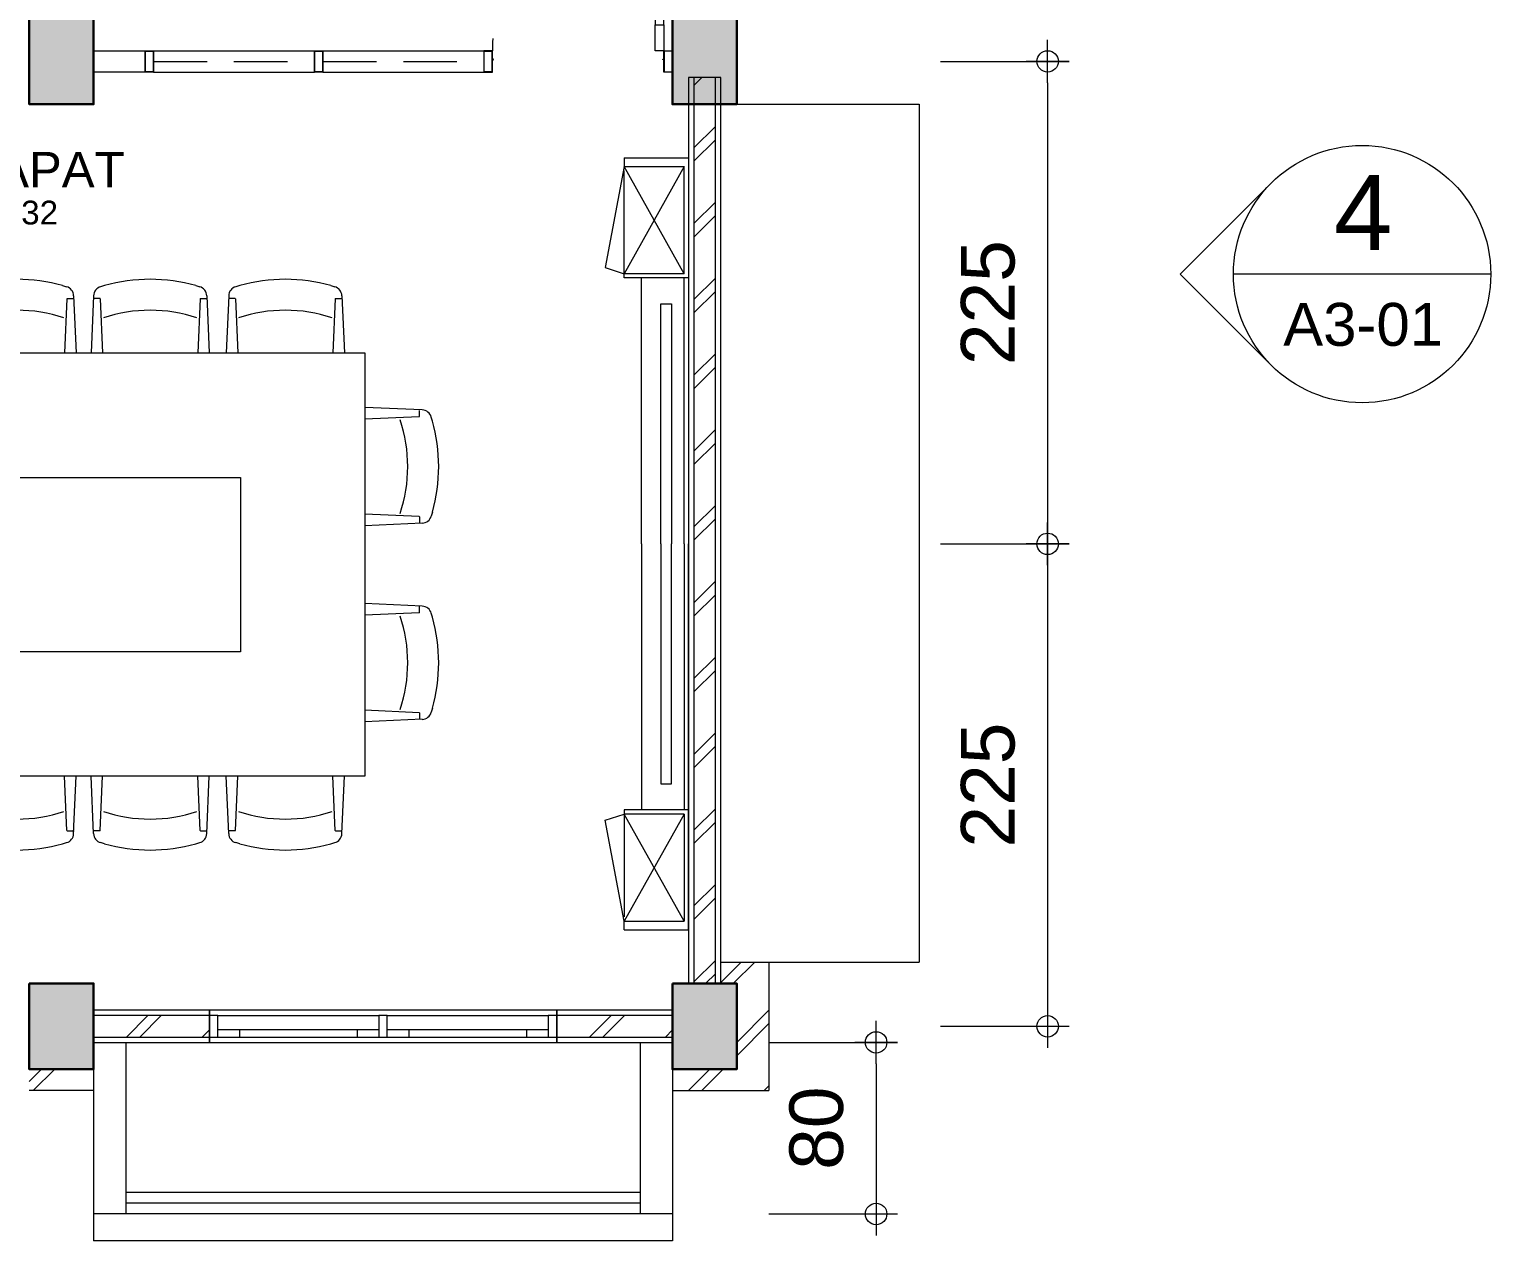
# Model space of a CAD drawing. Header units: millimetres. Extents: x -11 to 1625, y -267 to 195.
# Drawn here: x 1377.57 to 1384.39, y 153.11 to 158.76 of the extents above; entities that cross this region are included whole.
import ezdxf
from ezdxf.enums import TextEntityAlignment as Align

# ---------------------------------------------------------------- set-up
doc = ezdxf.new("R2010")
doc.units = ezdxf.units.MM
doc.linetypes.add('ACAD_ISO02W100', pattern=[15, 12, -3])
doc.linetypes.add('HIDDEN', pattern=[0.375, 0.25, -0.125])
for name, color, linetype, lineweight in [('ars', 11, 'Continuous', 5), ('dinding', 5, 'Continuous', 15), ('FURNITURE', 163, 'Continuous', 5), ('KOLOM', 1, 'Continuous', 30), ('kus', 63, 'Continuous', 15), ('lan', 7, 'Continuous', 15), ('not', 7, 'Continuous', 20), ('PARTISI', 190, 'Continuous', 9), ('sol kol', 8, 'Continuous', 0), ('u', 6, 'Continuous', 20)]:
    doc.layers.add(name, color=color, linetype=linetype, lineweight=lineweight)
doc.styles.add('S', font='SIMPLEX', dxfattribs={"width": 1.1})
doc.styles.get("Standard").update_dxf_attribs({"font": 'ARIALUNI.TTF'})
doc.dimstyles.new('SK100', dxfattribs={"dimtxt": 0.25, "dimasz": 0.1, "dimexe": 0.1, "dimexo": 0, "dimgap": 0.15, "dimtad": 1, "dimdec": 0, "dimlfac": 100, "dimzin": 12, "dimdsep": 46, "dimtxsty": 'Standard', "dimblk": 'BULAT', "dimcen": 0.1, "dimclrd": 256, "dimclre": 256, "dimclrt": 256, "dimadec": 0, "dimazin": 3, "dimtfac": 1, "dimtdec": 0, "dimtofl": 0, "dimtmove": 0, "dimatfit": 3, "dimldrblk": 'BULAT', "dimfxl": 0, "dimtolj": 1, "dimtzin": 0, "dimlwd": -1, "dimlwe": -1, "dimarcsym": 0})

# ---------------------------------------------------------------- blocks, each defined once
blk = doc.blocks.new('BULAT')
for p, q in [((0, -1), (0, 1)), ((-1, 0), (1, 0))]:
    blk.add_line(p, q)
blk.add_circle((0, 0), 0.5)
blk = doc.blocks.new('*D1405')
at = {"layer": 'Defpoints', "color": 0, "ltscale": 0.15}
for p in [(1381.8214, 156.3604), (1381.8214, 154.1104), (1382.3214, 154.1104)]:
    blk.add_point(p, dxfattribs=at)
at = {"layer": 'u', "ltscale": 0.15}
for p, q in [((1381.8214, 156.3604), (1382.4214, 156.3604)), ((1382.3214, 156.2604), (1382.3214, 154.2104)), ((1381.8214, 154.1104), (1382.4214, 154.1104))]:
    blk.add_line(p, q, dxfattribs=at)
at = {"layer": 'u', "ltscale": 0.15, "xscale": 0.1, "yscale": 0.1, "zscale": 0.1}
for p, rotation in [((1382.3214, 156.3604), 90), ((1382.3214, 154.1104), 270)]:
    blk.add_blockref('BULAT', p, dxfattribs=dict(at, rotation=rotation))
at = {"layer": 'u', "ltscale": 0.15, "insert": (1382.0437, 155.2354), "char_height": 0.25, "attachment_point": 5, "rotation": 90}
blk.add_mtext('\\A1;225', dxfattribs=at)
blk = doc.blocks.new('*D1406')
at = {"layer": 'Defpoints', "color": 0, "ltscale": 0.15}
for p in [(1381.8214, 158.6104), (1381.8214, 156.3604), (1382.3214, 156.3604)]:
    blk.add_point(p, dxfattribs=at)
at = {"layer": 'u', "ltscale": 0.15}
for p, q in [((1381.8214, 158.6104), (1382.4214, 158.6104)), ((1382.3214, 158.5104), (1382.3214, 156.4604)), ((1381.8214, 156.3604), (1382.4214, 156.3604))]:
    blk.add_line(p, q, dxfattribs=at)
at = {"layer": 'u', "ltscale": 0.15, "xscale": 0.1, "yscale": 0.1, "zscale": 0.1}
for p, rotation in [((1382.3214, 158.6104), 90), ((1382.3214, 156.3604), 270)]:
    blk.add_blockref('BULAT', p, dxfattribs=dict(at, rotation=rotation))
at = {"layer": 'u', "ltscale": 0.15, "insert": (1382.0437, 157.4854), "char_height": 0.25, "attachment_point": 5, "rotation": 90}
blk.add_mtext('\\A1;225', dxfattribs=at)
blk = doc.blocks.new('Ntkr')
for p, q in [((-0.4243, 0.4243), (-0.8485, 0)), ((-0.4243, -0.4243), (-0.8485, 0)), ((0.6, 0), (-0.6, 0))]:
    blk.add_line(p, q)
blk.add_circle((0, 0), 0.6)
at = {"color": 5, "style": 'S', "width": 0.75, "flags": 4}
blk.add_attdef('NO', text='', height=0.3, dxfattribs=at).set_placement((0.0048, 0.1129), align=Align.CENTER)
at = {"style": 'S', "width": 0.75, "flags": 4}
blk.add_attdef('NOLBR', text='', height=0.2, dxfattribs=at).set_placement((0.0048, -0.3342), align=Align.CENTER)
blk = doc.blocks.new('NOTASI RUANG')
at = {"layer": 'not'}
for height, p in [(0.26, (-0.011, 0.3)), (0.175, (-0.009, -0.017))]:
    blk.add_attdef('RUANG', text='', height=height, dxfattribs=at).set_placement(p, align=Align.MIDDLE_CENTER)
blk = doc.blocks.new('K1')
at = {"layer": 'KOLOM'}
blk.add_lwpolyline([(0.2, 0.15), (-0.2, 0.15), (-0.2, -0.15), (0.2, -0.15), (0.2, 0.15)], dxfattribs=at)
blk = doc.blocks.new('P 80')
at = {"linetype": 'HIDDEN', "ltscale": 0.3}
blk.add_lwpolyline([(-0.84, 0.1, -0.414214), (-0.04, 0.9, -1.303225)], format="xyb", dxfattribs=at)
for points in [[(-0.04, 0.9), (-0.08, 0.9), (-0.08, 0.78), (-0.04, 0.78)], [(-0.04, 0.78), (-0.08, 0.78), (-0.08, 0.22), (-0.04, 0.22)], [(-0.04, 0.1), (-0.08, 0.1), (-0.08, 0.22), (-0.04, 0.22)], [(-0.8351, 0.06), (-0.84, 0.06), (-0.84, 0.0615), (-0.84, 0.1), (-0.88, 0.1), (-0.88, 0), (-0.84, 0), (-0.84, 0.0565), (-0.8351, 0.0583)], [(-0.842, 0.002), (-0.878, 0.002), (-0.878, 0.098), (-0.842, 0.098)], [(-0.0449, 0.06), (-0.04, 0.06), (-0.04, 0.0615), (-0.04, 0.1), (0, 0.1), (0, 0), (-0.04, 0), (-0.04, 0.0565), (-0.0449, 0.0583)], [(-0.038, 0.002), (-0.002, 0.002), (-0.002, 0.098), (-0.038, 0.098)]]:
    blk.add_lwpolyline(points, close=True)
blk = doc.blocks.new('FUR.5')
for p, q in [((-1.6057, 0.3672), (-1.616, 0.137)), ((-1.58, 0.3554), (-1.6073, 0.3554)), ((-1.579, 0.3545), (-1.5693, 0.137)), ((-1.5613, 0.4081), (-1.5775, 0.4034)), ((-1.1957, 0.4081), (-1.1796, 0.4034)), ((-1.178, 0.3545), (-1.1877, 0.137)), ((-1.1771, 0.3554), (-1.1534, 0.3554)), ((-1.1513, 0.3672), (-1.1411, 0.137)), ((-1.0631, 0.3672), (-1.0733, 0.137)), ((-1.0373, 0.3554), (-1.0646, 0.3554)), ((-1.0363, 0.3545), (-1.0266, 0.137)), ((-1.0186, 0.4081), (-1.0348, 0.4034)), ((-0.653, 0.4081), (-0.6369, 0.4034)), ((-0.6353, 0.3545), (-0.645, 0.137)), ((-0.6344, 0.3554), (-0.6107, 0.3554)), ((-0.6086, 0.3672), (-0.5984, 0.137)), ((-0.5285, 0.3672), (-0.5387, 0.137)), ((-0.5027, 0.3554), (-0.53, 0.3554)), ((-0.5017, 0.3545), (-0.4921, 0.137)), ((-0.4841, 0.4081), (-0.5002, 0.4034)), ((-0.1184, 0.4081), (-0.1023, 0.4034)), ((-0.1008, 0.3545), (-0.1104, 0.137)), ((-0.0998, 0.3554), (-0.0762, 0.3554)), ((-0.074, 0.3672), (-0.0638, 0.137)), ((0.0742, 0.3672), (0.064, 0.137)), ((0.1, 0.3554), (0.0727, 0.3554)), ((0.101, 0.3545), (0.1106, 0.137)), ((0.1186, 0.4081), (0.1025, 0.4034)), ((0.4843, 0.4081), (0.5004, 0.4034)), ((0.5019, 0.3545), (0.4923, 0.137)), ((0.5029, 0.3554), (0.5266, 0.3554)), ((0.5287, 0.3672), (0.5389, 0.137)), ((0.6769, 0.3672), (0.6667, 0.137)), ((0.7027, 0.3554), (0.6754, 0.3554)), ((0.7037, 0.3545), (0.7133, 0.137)), ((0.7213, 0.4081), (0.7052, 0.4034)), ((1.087, 0.4081), (1.1031, 0.4034)), ((1.1046, 0.3545), (1.095, 0.137)), ((1.1056, 0.3554), (1.1293, 0.3554)), ((1.1314, 0.3672), (1.1416, 0.137)), ((-1.9288, -0.0919), (-1.6985, -0.0817)), ((-1.9169, -0.1176), (-1.9169, -0.094)), ((1.4505, -0.0919), (1.2202, -0.0817)), ((1.4386, -0.1176), (1.4386, -0.094)), ((-1.9696, -0.1363), (-1.9649, -0.1201)), ((-1.916, -0.1186), (-1.6985, -0.1283)), ((1.4377, -0.1186), (1.2202, -0.1283)), ((1.4913, -0.1363), (1.4866, -0.1201)), ((-1.9696, -0.5019), (-1.9649, -0.5181)), ((-1.9169, -0.5206), (-1.9169, -0.5479)), ((-1.916, -0.5196), (-1.6985, -0.5099)), ((1.4377, -0.5196), (1.2202, -0.5099)), ((1.4386, -0.5206), (1.4386, -0.5479)), ((1.4913, -0.5019), (1.4866, -0.5181)), ((-1.9288, -0.5463), (-1.6985, -0.5565)), ((1.4505, -0.5463), (1.2202, -0.5565)), ((-1.9288, -0.8796), (-1.6985, -0.8694)), ((-1.9169, -0.9054), (-1.9169, -0.8781)), ((1.4505, -0.8796), (1.2202, -0.8694)), ((1.4386, -0.9054), (1.4386, -0.8781)), ((-1.9696, -0.924), (-1.9649, -0.9079)), ((-1.916, -0.9064), (-1.6985, -0.916)), ((1.4377, -0.9064), (1.2202, -0.916)), ((1.4913, -0.924), (1.4866, -0.9079)), ((-1.9696, -1.2897), (-1.9649, -1.3058)), ((1.4913, -1.2897), (1.4866, -1.3058)), ((-1.9288, -1.3341), (-1.6985, -1.3443)), ((-1.9169, -1.3083), (-1.9169, -1.3319)), ((-1.916, -1.3073), (-1.6985, -1.2977)), ((1.4377, -1.3073), (1.2202, -1.2977)), ((1.4505, -1.3341), (1.2202, -1.3443)), ((1.4386, -1.3083), (1.4386, -1.3319)), ((-1.6057, -1.7932), (-1.616, -1.563)), ((-1.579, -1.7804), (-1.5693, -1.563)), ((-1.178, -1.7804), (-1.1877, -1.563)), ((-1.1513, -1.7932), (-1.1411, -1.563)), ((-1.0631, -1.7932), (-1.0733, -1.563)), ((-1.0363, -1.7804), (-1.0266, -1.563)), ((-0.6353, -1.7804), (-0.645, -1.563)), ((-0.6086, -1.7932), (-0.5984, -1.563)), ((-0.5285, -1.7932), (-0.5387, -1.563)), ((-0.5017, -1.7804), (-0.4921, -1.563)), ((-0.1008, -1.7804), (-0.1104, -1.563)), ((-0.074, -1.7932), (-0.0638, -1.563)), ((0.0742, -1.7932), (0.064, -1.563)), ((0.101, -1.7804), (0.1106, -1.563)), ((0.5019, -1.7804), (0.4923, -1.563)), ((0.5287, -1.7932), (0.5389, -1.563)), ((0.6769, -1.7932), (0.6667, -1.563)), ((0.7037, -1.7804), (0.7133, -1.563)), ((1.1046, -1.7804), (1.095, -1.563)), ((1.1314, -1.7932), (1.1416, -1.563)), ((-1.58, -1.7814), (-1.6073, -1.7814)), ((-1.1771, -1.7814), (-1.1534, -1.7814)), ((-1.0373, -1.7814), (-1.0646, -1.7814)), ((-0.6344, -1.7814), (-0.6107, -1.7814)), ((-0.5027, -1.7814), (-0.53, -1.7814)), ((-0.0998, -1.7814), (-0.0762, -1.7814)), ((0.1, -1.7814), (0.0727, -1.7814)), ((0.5029, -1.7814), (0.5266, -1.7814)), ((0.7027, -1.7814), (0.6754, -1.7814)), ((1.1056, -1.7814), (1.1293, -1.7814)), ((-1.5613, -1.8341), (-1.5775, -1.8293)), ((-1.1957, -1.8341), (-1.1796, -1.8293)), ((-1.0186, -1.8341), (-1.0348, -1.8293)), ((-0.653, -1.8341), (-0.6369, -1.8293)), ((-0.4841, -1.8341), (-0.5002, -1.8293)), ((-0.1184, -1.8341), (-0.1023, -1.8293)), ((0.1186, -1.8341), (0.1025, -1.8293)), ((0.4843, -1.8341), (0.5004, -1.8293)), ((0.7213, -1.8341), (0.7052, -1.8293)), ((1.087, -1.8341), (1.1031, -1.8293))]:
    blk.add_line(p, q)
for points in [[(1.2202, -1.563), (-1.6985, -1.563), (-1.6985, 0.137), (1.2202, 0.137)], [(0.7202, -1.063), (-1.1985, -1.063), (-1.1985, -0.363), (0.7202, -0.363)]]:
    blk.add_lwpolyline(points, close=True)
for centre, radius, start, end in [((-1.3785, -0.25), 0.683, 74.47479, 105.52521), ((-0.8358, -0.25), 0.683, 74.47479, 105.52521), ((-0.3012, -0.25), 0.683, 74.47479, 105.52521), ((0.3015, -0.25), 0.683, 74.47479, 105.52521), ((0.9042, -0.25), 0.683, 74.47479, 105.52521), ((-1.5663, 0.3655), 0.0395, 106.41992, 177.45961), ((-1.58, 0.3544), 0.000987, 2.54039, 90), ((-1.1907, 0.3655), 0.0395, 2.54039, 73.58008), ((-1.1771, 0.3544), 0.000987, 90, 177.45961), ((-1.0236, 0.3655), 0.0395, 106.41992, 177.45961), ((-1.0373, 0.3544), 0.000987, 2.54039, 90), ((-0.648, 0.3655), 0.0395, 2.54039, 73.58008), ((-0.6344, 0.3544), 0.000987, 90, 177.45961), ((-0.489, 0.3655), 0.0395, 106.41992, 177.45961), ((-0.5027, 0.3544), 0.000987, 2.54039, 90), ((-0.1134, 0.3655), 0.0395, 2.54039, 73.58008), ((-0.0998, 0.3544), 0.000987, 90, 177.45961), ((0.1137, 0.3655), 0.0395, 106.41992, 177.45961), ((0.1, 0.3544), 0.000987, 2.54039, 90), ((0.4893, 0.3655), 0.0395, 2.54039, 73.58008), ((0.5029, 0.3544), 0.000987, 90, 177.45961), ((0.7164, 0.3655), 0.0395, 106.41992, 177.45961), ((0.7027, 0.3544), 0.000987, 2.54039, 90), ((1.092, 0.3655), 0.0395, 2.54039, 73.58008), ((1.1056, 0.3544), 0.000987, 90, 177.45961), ((-1.3786, -0.2849), 0.5937, 71.58125, 108.41875), ((-0.8359, -0.2849), 0.5937, 71.58125, 108.41875), ((-0.3014, -0.2849), 0.5937, 71.58125, 108.41875), ((0.3014, -0.2849), 0.5937, 71.58125, 108.41875), ((0.9041, -0.2849), 0.5937, 71.58125, 108.41875), ((-1.927, -0.1313), 0.0395, 92.54039, 163.58008), ((1.4487, -0.1313), 0.0395, 16.41992, 87.45961), ((-1.3115, -0.3191), 0.683, 164.47479, 195.52521), ((-1.9159, -0.1176), 0.000987, 180, 267.45961), ((-1.2766, -0.3192), 0.5937, 161.58125, 198.41875), ((0.7983, -0.3192), 0.5937, 341.58125, 18.41875), ((1.4376, -0.1176), 0.000987, 272.54039, 0), ((0.8332, -0.3191), 0.683, 344.47479, 15.52521), ((-1.927, -0.5069), 0.0395, 196.41992, 267.45961), ((-1.9159, -0.5206), 0.000987, 92.54039, 180), ((1.4376, -0.5206), 0.000987, 0, 87.45961), ((1.4487, -0.5069), 0.0395, 272.54039, 343.58008), ((-1.927, -0.9191), 0.0395, 92.54039, 163.58008), ((1.4487, -0.9191), 0.0395, 16.41992, 87.45961), ((-1.3115, -1.1069), 0.683, 164.47479, 195.52521), ((-1.9159, -0.9054), 0.000987, 180, 267.45961), ((-1.2766, -1.1067), 0.5937, 161.58125, 198.41875), ((0.7983, -1.1067), 0.5937, 341.58125, 18.41875), ((1.4376, -0.9054), 0.000987, 272.54039, 0), ((0.8332, -1.1069), 0.683, 344.47479, 15.52521), ((-1.927, -1.2947), 0.0395, 196.41992, 267.45961), ((-1.9159, -1.3083), 0.000987, 92.54039, 180), ((1.4376, -1.3083), 0.000987, 0, 87.45961), ((1.4487, -1.2947), 0.0395, 272.54039, 343.58008), ((-1.3786, -1.141), 0.5937, 251.58125, 288.41875), ((-0.8359, -1.141), 0.5937, 251.58125, 288.41875), ((-0.3014, -1.141), 0.5937, 251.58125, 288.41875), ((0.3014, -1.141), 0.5937, 251.58125, 288.41875), ((0.9041, -1.141), 0.5937, 251.58125, 288.41875), ((-1.5663, -1.7914), 0.0395, 182.54039, 253.58008), ((-1.58, -1.7804), 0.000987, 270, 357.45961), ((-1.1907, -1.7914), 0.0395, 286.41992, 357.45961), ((-1.1771, -1.7804), 0.000987, 182.54039, 270), ((-1.0236, -1.7914), 0.0395, 182.54039, 253.58008), ((-1.0373, -1.7804), 0.000987, 270, 357.45961), ((-0.648, -1.7914), 0.0395, 286.41992, 357.45961), ((-0.6344, -1.7804), 0.000987, 182.54039, 270), ((-0.489, -1.7914), 0.0395, 182.54039, 253.58008), ((-0.5027, -1.7804), 0.000987, 270, 357.45961), ((-0.1134, -1.7914), 0.0395, 286.41992, 357.45961), ((-0.0998, -1.7804), 0.000987, 182.54039, 270), ((0.1137, -1.7914), 0.0395, 182.54039, 253.58008), ((0.1, -1.7804), 0.000987, 270, 357.45961), ((0.4893, -1.7914), 0.0395, 286.41992, 357.45961), ((0.5029, -1.7804), 0.000987, 182.54039, 270), ((0.7164, -1.7914), 0.0395, 182.54039, 253.58008), ((0.7027, -1.7804), 0.000987, 270, 357.45961), ((1.092, -1.7914), 0.0395, 286.41992, 357.45961), ((1.1056, -1.7804), 0.000987, 182.54039, 270), ((-1.3785, -1.1759), 0.683, 254.47479, 285.52521), ((-0.8358, -1.1759), 0.683, 254.47479, 285.52521), ((-0.3012, -1.1759), 0.683, 254.47479, 285.52521), ((0.3015, -1.1759), 0.683, 254.47479, 285.52521), ((0.9042, -1.1759), 0.683, 254.47479, 285.52521)]:
    blk.add_arc(centre, radius, start, end)
blk = doc.blocks.new('FUR.6')
at = {"lineweight": 13}
for p, q in [((-0.2, 1.26), (-0.2, 1.76)), ((0.08, 1.76), (-0.2, 1.76)), ((0.08, 1.24), (0.08, 1.74)), ((-0.22, 1.24), (0.08, 1.24)), ((-0.2, 1.26), (0.08, 1.26)), ((-0.2, 0), (-0.2, 1.24)), ((0, 0), (0, 1.24)), ((-0.2, 0), (-0.2, -1.24)), ((0, 0), (0, -1.24)), ((-0.22, -1.24), (0.08, -1.24)), ((-0.2, -1.26), (-0.2, -1.76)), ((-0.2, -1.26), (0.08, -1.26)), ((0.08, -1.24), (0.08, -1.74)), ((0.08, -1.76), (-0.2, -1.76))]:
    blk.add_line(p, q, dxfattribs=at)
at = {"lineweight": 5}
for p, q in [((-0.2, 1.76), (0.08, 1.26)), ((-0.2, 1.26), (0.08, 1.76)), ((-0.2, -1.76), (0.08, -1.26)), ((-0.2, -1.26), (0.08, -1.76))]:
    blk.add_line(p, q, dxfattribs=at)
at = {"linetype": 'ACAD_ISO02W100', "lineweight": 5}
for p, q in [((0.08, 1.76), (0.1693, 1.2893)), ((0.1693, 1.2893), (0.08, 1.26)), ((0.1693, -1.2893), (0.08, -1.26)), ((0.08, -1.76), (0.1693, -1.2893))]:
    blk.add_line(p, q, dxfattribs=at)
at = {"lineweight": 13}
for points in [[(0.08, 1.8), (-0.22, 1.8), (-0.22, 0)], [(-0.0913, 0), (-0.0913, 1.1189), (-0.1413, 1.1189), (-0.1413, 0)], [(0.08, -1.8), (-0.22, -1.8), (-0.22, 0)], [(-0.0913, 0), (-0.0913, -1.1189), (-0.1413, -1.1189), (-0.1413, 0)]]:
    blk.add_lwpolyline(points, dxfattribs=at)
for points in [[(0.08, 1.8), (0.08, 1.76)], [(0.08, -1.8), (0.08, -1.76)]]:
    blk.add_lwpolyline(points)
blk = doc.blocks.new('*D1340')
at = {"layer": 'Defpoints', "color": 0, "ltscale": 0.15}
for p in [(1381.0214, 154.0354), (1381.0214, 153.2354), (1381.5214, 153.2354)]:
    blk.add_point(p, dxfattribs=at)
at = {"layer": 'u', "ltscale": 0.15}
for p, q in [((1381.0214, 154.0354), (1381.6214, 154.0354)), ((1381.5214, 153.9354), (1381.5214, 153.3354)), ((1381.0214, 153.2354), (1381.6214, 153.2354))]:
    blk.add_line(p, q, dxfattribs=at)
at = {"layer": 'u', "ltscale": 0.15, "xscale": 0.1, "yscale": 0.1, "zscale": 0.1}
for p, rotation in [((1381.5214, 154.0354), 90), ((1381.5214, 153.2354), 270)]:
    blk.add_blockref('BULAT', p, dxfattribs=dict(at, rotation=rotation))
at = {"layer": 'u', "ltscale": 0.15, "insert": (1381.2437, 153.6354), "char_height": 0.25, "attachment_point": 5, "rotation": 90}
blk.add_mtext('\\A1;80', dxfattribs=at)

msp = doc.modelspace()

# ---------------------------------------------------------------- hatches: boundary and pattern name
at = {"layer": 'ars'}
h = msp.add_hatch(dxfattribs=at)
h.set_pattern_fill('TEMBOK', color=256, scale=0.25)
h.set_pattern_definition([(45, (1367.22145, 152.53536), (-0.1767767, 0.1767767), []), (45, (1367.28395, 152.53536), (-0.1767767, 0.1767767), [])])
h.paths.add_polyline_path([(1380.771449, 154.3103587), (1380.771449, 158.5353587), (1380.671449, 158.5353587), (1380.671449, 154.3103587)])
h = msp.add_hatch(dxfattribs=at)
h.set_pattern_fill('TEMBOK', color=256, scale=0.25)
h.set_pattern_definition([(45, (1109.2963, 85.40023), (-0.1767767, 0.1767767), []), (45, (1109.3588, 85.40023), (-0.1767767, 0.1767767), [])])
h.paths.add_polyline_path([(1380.571449, 153.9103587), (1380.571449, 153.8103587), (1381.021449, 153.8103587), (1381.021449, 154.4103587), (1380.796449, 154.4103587), (1380.796449, 154.3103587), (1380.871449, 154.3103587), (1380.871449, 153.9103587)])
h = msp.add_hatch(dxfattribs=at)
h.set_pattern_fill('TEMBOK', color=256, scale=0.25)
h.set_pattern_definition([(45, (1373.67145, 152.53536), (-0.176777, 0.176777), []), (45, (1373.73395, 152.53536), (-0.176777, 0.176777), [])])
h.paths.add_polyline_path([(1378.411449, 154.1603587), (1377.871449, 154.1603587), (1377.871449, 154.0603587), (1378.411449, 154.0603587)])
h = msp.add_hatch(dxfattribs=at)
h.set_pattern_fill('TEMBOK', color=256, scale=0.25)
h.set_pattern_definition([(45, (1375.83145, 152.53536), (-0.176777, 0.176777), []), (45, (1375.89395, 152.53536), (-0.176777, 0.176777), [])])
h.paths.add_polyline_path([(1380.571449, 154.1603587), (1380.031449, 154.1603587), (1380.031449, 154.0603587), (1380.571449, 154.0603587)])
h = msp.add_hatch(dxfattribs=at)
h.set_pattern_fill('TEMBOK', color=256, scale=0.25)
h.set_pattern_definition([(45, (1102.9963, 85.40023), (-0.1767767, 0.1767767), []), (45, (1103.0588, 85.40023), (-0.1767767, 0.1767767), [])])
h.paths.add_polyline_path([(1377.871449, 153.8103587), (1377.871449, 153.9103587), (1377.571449, 153.9103587), (1377.571449, 153.8103587)])
at = {"layer": 'sol kol'}
for points in [[(1377.571449, 158.8103587), (1377.571449, 158.4103587), (1377.871449, 158.4103587), (1377.871449, 158.8103587)], [(1380.571449, 158.8103587), (1380.571449, 158.4103587), (1380.871449, 158.4103587), (1380.871449, 158.8103587)], [(1377.571449, 154.3103587), (1377.571449, 153.9103587), (1377.871449, 153.9103587), (1377.871449, 154.3103587)], [(1380.571449, 154.3103587), (1380.571449, 153.9103587), (1380.871449, 153.9103587), (1380.871449, 154.3103587)]]:
    msp.add_hatch(color=256, dxfattribs=at).paths.add_polyline_path(points)

# ---------------------------------------------------------------- linework, layer by layer
at = {"layer": 'ars'}
for p, q in [((1380.421449, 153.3353587), (1378.021449, 153.3353587)), ((1380.421449, 153.2853587), (1378.021449, 153.2853587))]:
    msp.add_line(p, q, dxfattribs=at)
for points in [[(1380.771449, 154.3103587), (1380.771449, 158.5353587), (1380.671449, 158.5353587), (1380.671449, 154.3103587)], [(1378.411449, 154.1603587), (1377.871449, 154.1603587), (1377.871449, 154.0603587), (1378.411449, 154.0603587)], [(1380.571449, 154.1603587), (1380.031449, 154.1603587), (1380.031449, 154.0603587), (1380.571449, 154.0603587)]]:
    msp.add_lwpolyline(points, close=True, dxfattribs=at)
at = {"layer": 'dinding'}
for points in [[(1380.796449, 154.3103587), (1380.796449, 158.5353587), (1380.646449, 158.5353587), (1380.646449, 154.3103587)], [(1378.411449, 154.1853587), (1377.871449, 154.1853587), (1377.871449, 154.0353587), (1378.411449, 154.0353587)], [(1380.571449, 154.1853587), (1380.031449, 154.1853587), (1380.031449, 154.0353587), (1380.571449, 154.0353587)]]:
    msp.add_lwpolyline(points, close=True, dxfattribs=at)
at = {"layer": 'kus'}
for p, q in [((1378.151449, 158.6603587), (1378.901449, 158.6603587)), ((1378.941449, 158.6603587), (1379.691449, 158.6603587)), ((1378.151449, 158.5603587), (1378.901449, 158.5603587)), ((1378.941449, 158.5603587), (1379.691449, 158.5603587)), ((1378.451449, 154.1603587), (1379.201449, 154.1603587)), ((1379.241449, 154.1603587), (1379.991449, 154.1603587)), ((1378.451449, 154.0953587), (1379.201449, 154.0953587)), ((1378.451449, 154.0603587), (1379.201449, 154.0603587)), ((1378.551449, 154.0953587), (1378.551449, 154.0603587)), ((1379.101449, 154.0953587), (1379.101449, 154.0603587)), ((1379.241449, 154.0953587), (1379.991449, 154.0953587)), ((1379.241449, 154.0603587), (1379.991449, 154.0603587)), ((1379.341449, 154.0953587), (1379.341449, 154.0603587)), ((1379.891449, 154.0953587), (1379.891449, 154.0603587))]:
    msp.add_line(p, q, dxfattribs=at)
at = {"layer": 'kus', "linetype": 'HIDDEN'}
for p, q in [((1378.151449, 158.6103587), (1378.901449, 158.6103587)), ((1378.941449, 158.6103587), (1379.691449, 158.6103587))]:
    msp.add_line(p, q, dxfattribs=at)
at = {"layer": 'kus'}
for points in [[(1378.151449, 158.5603587), (1378.111449, 158.5603587), (1378.111449, 158.6603587), (1378.151449, 158.6603587)], [(1378.149449, 158.5623587), (1378.113449, 158.5623587), (1378.113449, 158.6583587), (1378.149449, 158.6583587)], [(1378.941449, 158.5603587), (1378.901449, 158.5603587), (1378.901449, 158.6603587), (1378.941449, 158.6603587)], [(1378.939449, 158.5623587), (1378.903449, 158.5623587), (1378.903449, 158.6583587), (1378.939449, 158.6583587)], [(1378.411449, 154.0603587), (1378.451449, 154.0603587), (1378.451449, 154.1603587), (1378.411449, 154.1603587)], [(1379.201449, 154.0603587), (1379.241449, 154.0603587), (1379.241449, 154.1603587), (1379.201449, 154.1603587)], [(1379.991449, 154.0603587), (1380.031449, 154.0603587), (1380.031449, 154.1603587), (1379.991449, 154.1603587)]]:
    msp.add_lwpolyline(points, close=True, dxfattribs=at)
at = {"layer": 'lan'}
for p, q in [((1380.871449, 158.4103587), (1381.721449, 158.4103587)), ((1380.796449, 154.4103587), (1381.021449, 154.4103587)), ((1381.021449, 154.4103587), (1381.721449, 154.4103587)), ((1381.021449, 154.4103587), (1381.021449, 153.8103587)), ((1377.871449, 154.0353587), (1377.871449, 153.1103587)), ((1378.021449, 154.0353587), (1378.021449, 153.2353587)), ((1380.421449, 154.0353587), (1380.421449, 153.2353587)), ((1380.571449, 154.0353587), (1380.571449, 153.1103587)), ((1377.871449, 153.8103587), (1377.571449, 153.8103587)), ((1380.571449, 153.8103587), (1381.021449, 153.8103587)), ((1380.571449, 153.2353587), (1377.871449, 153.2353587)), ((1380.571449, 153.1103587), (1377.871449, 153.1103587))]:
    msp.add_line(p, q, dxfattribs=at)
msp.add_lwpolyline([(1381.721449, 158.4103587), (1381.721449, 154.4103587)], dxfattribs=at)
msp.add_lwpolyline([(1378.411449, 154.0353587), (1380.031449, 154.0353587), (1380.031449, 154.1853587), (1378.411449, 154.1853587)], close=True, dxfattribs=at)
at = {"layer": 'PARTISI'}
msp.add_lwpolyline([(1378.111449, 158.5603587), (1377.871449, 158.5603587), (1377.871449, 158.6603587), (1378.111449, 158.6603587)], close=True, dxfattribs=at)

# ---------------------------------------------------------------- block references
ref = msp.add_blockref('NOTASI RUANG', (1377.4942935, 157.9163389), dxfattribs=dict(xscale=0.6323962268195373, yscale=0.6323962268195373, zscale=0.6323962268195373))
ref.add_attrib('RUANG', '+ 4.32', dxfattribs={"layer": 'not', "height": 0.11078627}).set_placement((1377.4888115, 157.9054238), align=Align.MIDDLE_CENTER)
ref.add_attrib('RUANG', 'R. RAPAT', dxfattribs={"layer": 'not', "height": 0.16431774}).set_placement((1377.4872277, 158.1059233), align=Align.MIDDLE_CENTER)
at = {"layer": 'FURNITURE', "xscale": -1}
msp.add_blockref('FUR.6', (1380.426449, 156.3603587), dxfattribs=at)
at = {"layer": 'FURNITURE', "xscale": 1.161290322569357, "yscale": 1.161290322569357, "zscale": 1.161290322569357, "rotation": 180}
msp.add_blockref('FUR.5', (1377.1648969, 155.4353925), dxfattribs=at)
at = {"layer": 'KOLOM', "rotation": 90}
for p in [(1377.721449, 158.6103587), (1380.721449, 158.6103587), (1377.721449, 154.1103587), (1380.721449, 154.1103587)]:
    msp.add_blockref('K1', p, dxfattribs=at)
at = {"layer": 'kus'}
msp.add_blockref('P 80', (1380.571449, 158.5603587), dxfattribs=at)
at = {"layer": 'not'}
ref = msp.add_blockref('Ntkr', (1383.7880637, 157.6182576), dxfattribs=at)
ref.add_attrib('NO', '4', dxfattribs={"layer": '0', "height": 0.35, "flags": 4}).set_placement((1383.7928293, 157.7311602), align=Align.CENTER)
ref.add_attrib('NOLBR', 'A3-01', dxfattribs={"layer": '0', "height": 0.2, "flags": 4}).set_placement((1383.7928293, 157.2840198), align=Align.CENTER)

# ---------------------------------------------------------------- dimensions: what is measured, and where the dimension line sits
at = {"layer": 'u', "ltscale": 0.15}
for base, p1, p2, picture, middle in [((1382.321449, 156.3603588), (1381.821449, 158.6103587), (1381.821449, 156.3603588), '*D1406', (1382.321449, 157.4853588)), ((1382.321449, 154.1103587), (1381.821449, 156.3603587), (1381.821449, 154.1103587), '*D1405', (1382.321449, 155.2353587)), ((1381.521449, 153.2353587), (1381.021449, 154.0353587), (1381.021449, 153.2353587), '*D1340', (1381.521449, 153.6353587))]:
    dim = msp.add_linear_dim(base=base, p1=p1, p2=p2, angle=270, dimstyle='SK100', dxfattribs=at)
    dim.commit()
    dim.dimension.update_dxf_attribs({"geometry": picture, "text_midpoint": middle, "dimtype": 160})

doc.saveas('drawing.dxf')
